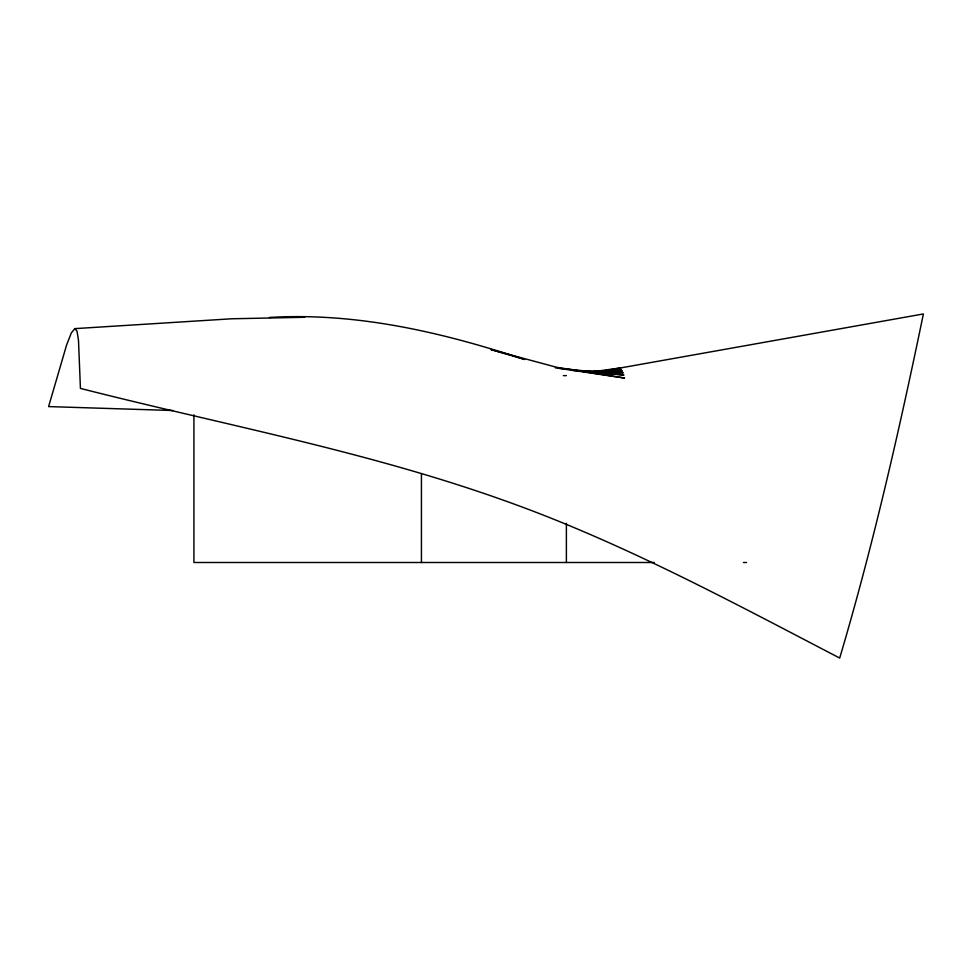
<?xml version="1.0" encoding="UTF-8"?>
<svg xmlns="http://www.w3.org/2000/svg" width="972" height="972" viewBox="0 0 972 972"><rect width="100%" height="100%" fill="white"/><g stroke="black" fill="none" stroke-linecap="round" stroke-linejoin="round"><path stroke-width="1.46" d="M599.347 371.717L923.4 313.944C899.428 429.551 873.318 544.818 839.699 658.056C730.118 601.061 620.926 541.89 504.213 500.507C366.371 451.239 221.944 424.436 80.433 388.411L78.489 340.261L77.007 331.233L74.905 328.585L71.345 332.861L66.606 344.975L48.6 406.588L172.797 410.512M592.252 371.802L620.488 367.951M590.04 371.839L621.46 369.457M74.613 328.645L231.725 318.78L304.686 317.285M601.158 372.13L622.372 371L583.236 371.583M269.438 317.455C356.688 312.219 442.382 332.327 524.649 359.47L491.091 349.628L556.762 367.319L624.571 378.047L558.268 368.254M563.359 375.629L566.384 375.629M654.265 562.496L193.926 562.496L193.926 414.813M743.459 562.496L746.496 562.496M600.854 372.555L623.234 372.786L583.856 370.952M573.249 370.454L580.831 370.806M592.531 372.58L595.532 372.811M601.522 373.284L624 375.034L555.328 367.829M566.384 523.313L566.384 562.496M421.435 473.583L421.435 562.496"/></g></svg>
